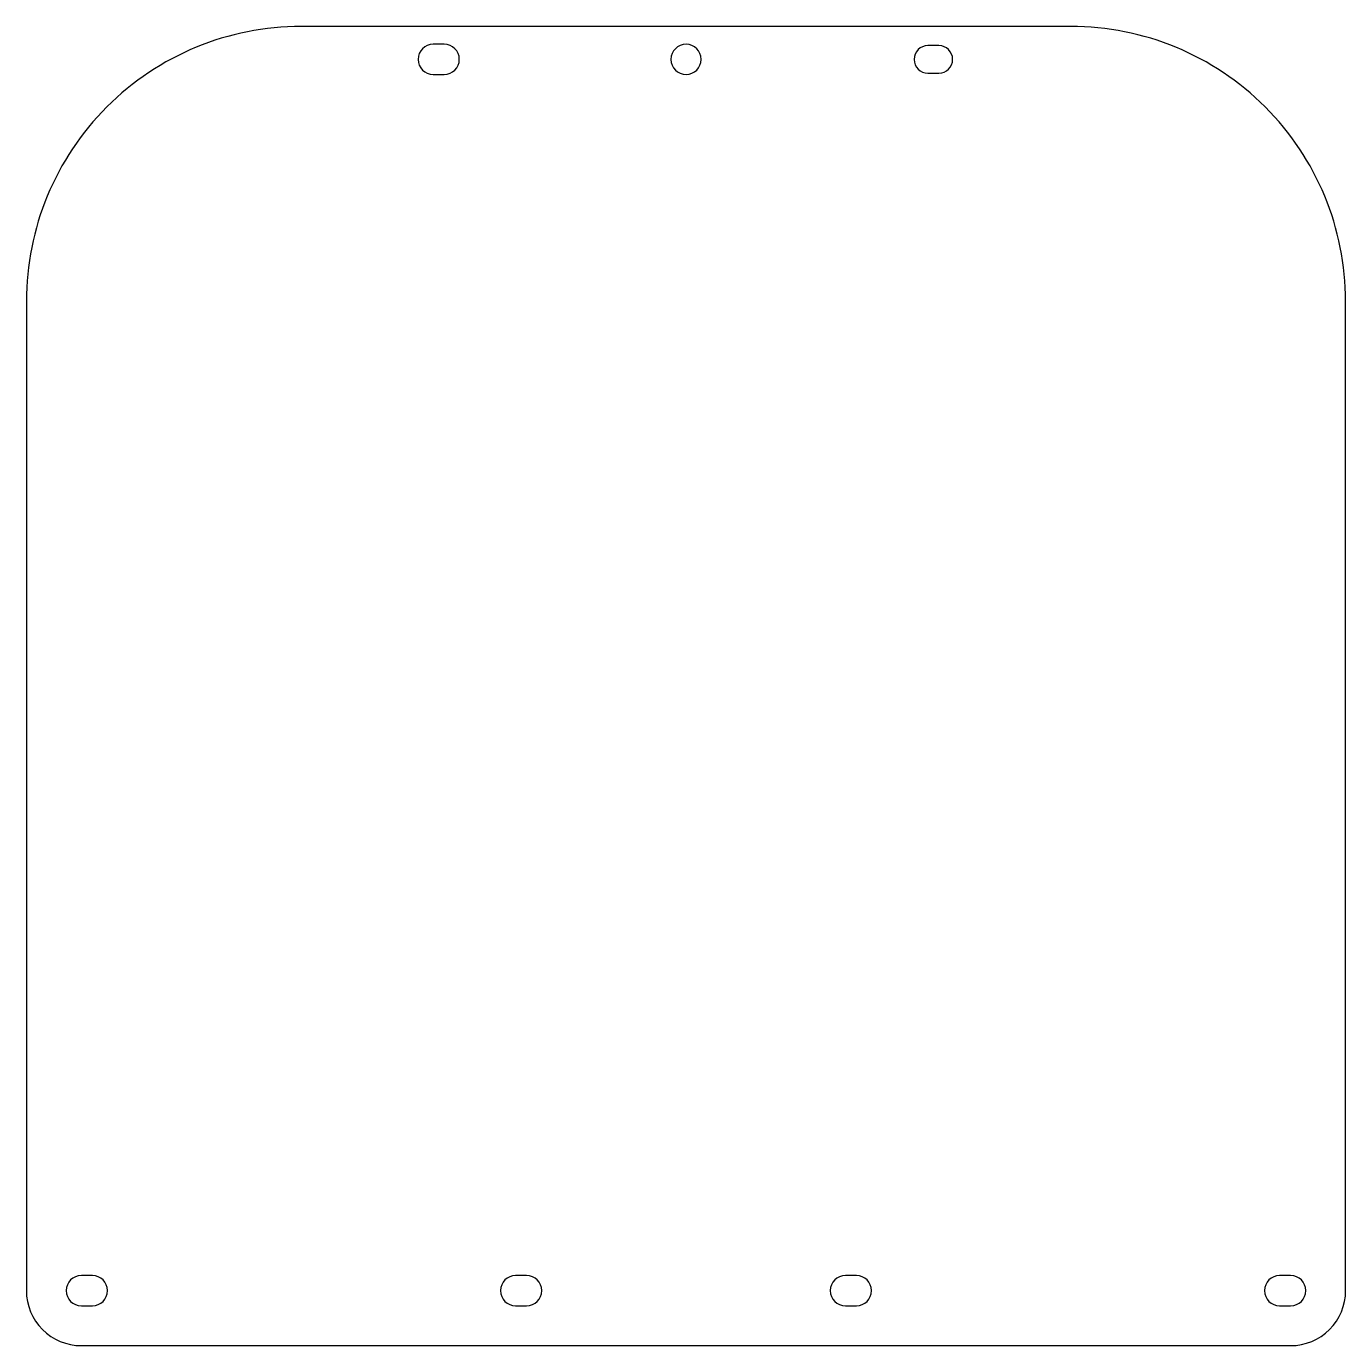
# Model space of a CAD drawing. Header units: millimetres. Extents: x -10 to 230, y 0 to 240.
import ezdxf

# ---------------------------------------------------------------- set-up
doc = ezdxf.new("R2010")
doc.units = ezdxf.units.MM

msp = doc.modelspace()

# ---------------------------------------------------------------- linework, layer by layer
at = {"layer": 'INTERIOR_PROFILES'}
for points in [[(64.01, 231.25), (66.01, 231.25, 1), (66.01, 236.75), (64.01, 236.75, 1)], [(154.01, 231.5), (156.01, 231.5, 1), (156.01, 236.5), (154.01, 236.5, 1)], [(2, 7.25, 1), (2, 12.75), (0, 12.75, 1), (0, 7.25)], [(79, 7.25), (81, 7.25, 1), (81, 12.75), (79, 12.75, 1)], [(141, 7.25, 1), (141, 12.75), (139, 12.75, 1), (139, 7.25)], [(220, 12.75), (218, 12.75, 1), (218, 7.25), (220, 7.25, 1)]]:
    msp.add_lwpolyline(points, format="xyb", close=True, dxfattribs=at)
at = {"layer": 'INTERIOR_PROFILES', "extrusion": (0, 0, -1)}
msp.add_circle((-110.01, 234), 2.75, dxfattribs=at)
at = {"layer": 'OUTER_PROFILES'}
msp.add_lwpolyline([(40, 240, 0.414214), (-10, 190), (-10, 10, 0.414214), (0, 0), (220, 0, 0.414214), (230, 10), (230, 190, 0.414214), (180, 240)], format="xyb", close=True, dxfattribs=at)

doc.saveas('drawing.dxf')
